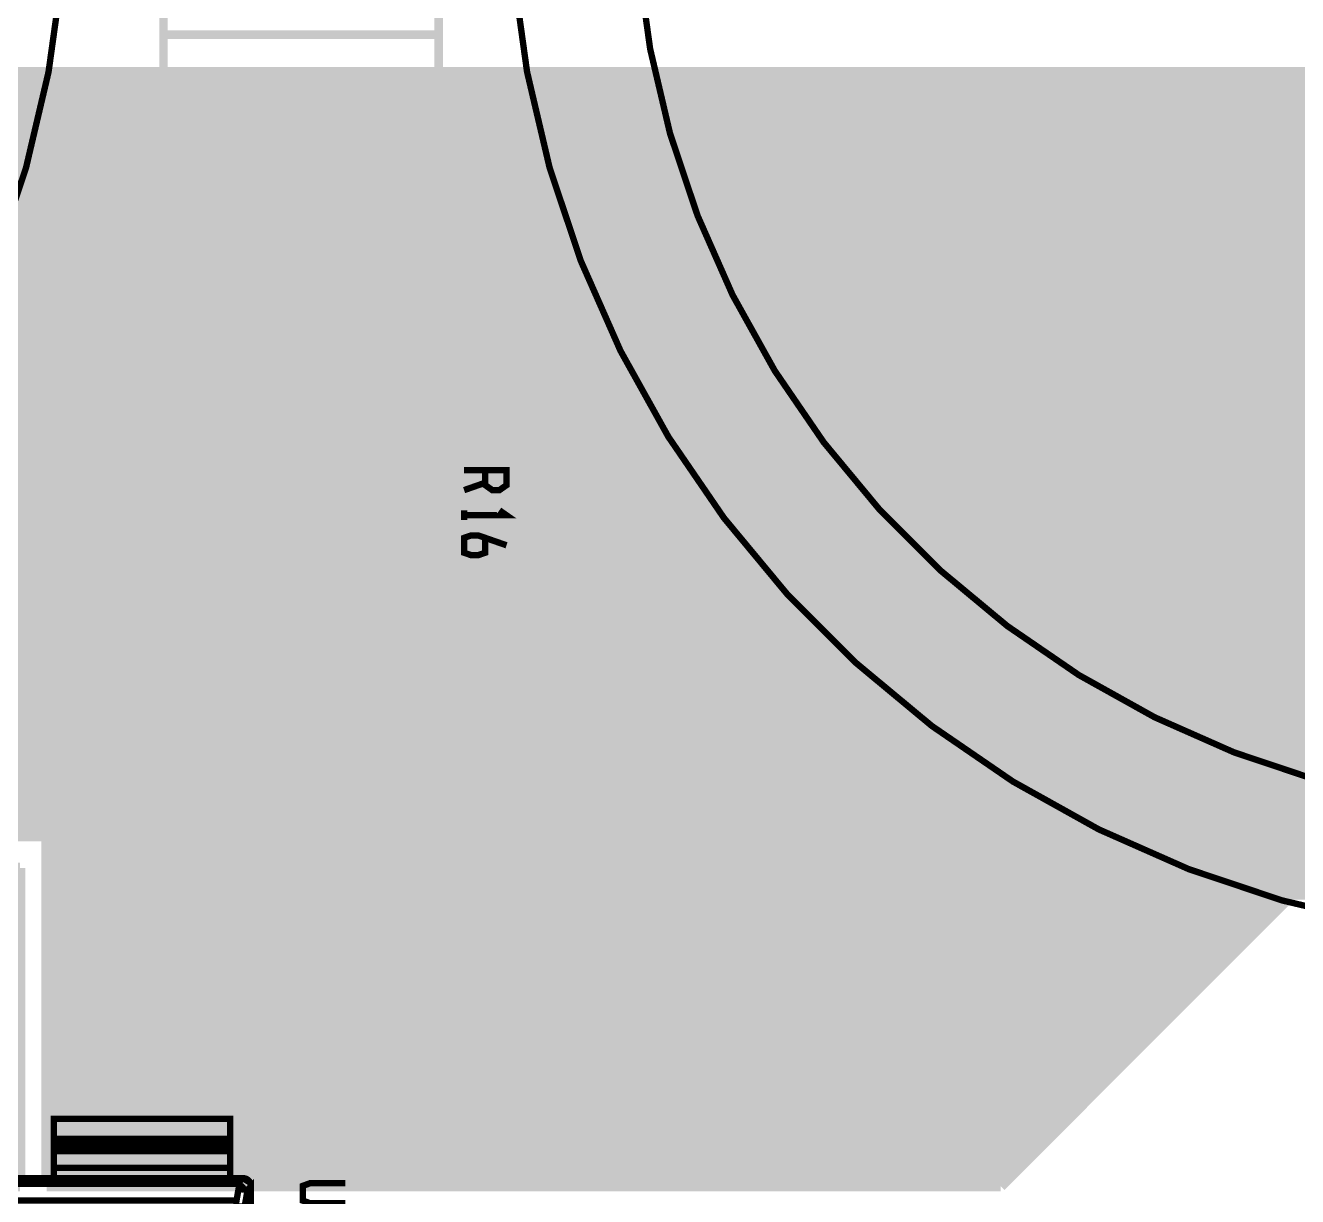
# Model space of a CAD drawing. Extents: x -18 to 155, y -91 to 215.
# Drawn here: x 90.55 to 121.03, y 13.47 to 41.51 of the extents above; entities that cross this region are included whole.
import ezdxf

# ---------------------------------------------------------------- set-up
doc = ezdxf.new("R2010")
doc.units = 0
doc.header["$MEASUREMENT"] = 0
doc.layers.get('0').update_dxf_attribs({"linetype": 'CONTINUOUS'})
for name, color, linetype in [('25-334-0_BOT', 7, 'CONTINUOUS'), ('25-334-0_DRD', 7, 'CONTINUOUS'), ('25-334-0_DRL', 2, 'CONTINUOUS'), ('25-334-0_IN1', 4, 'CONTINUOUS'), ('25-334-0_IN2', 3, 'CONTINUOUS'), ('25-334-0_SMB', 5, 'CONTINUOUS'), ('25-334-0_SMT', 10, 'CONTINUOUS'), ('25-334-0_SPT', 14, 'CONTINUOUS'), ('25-334-0_SST', 12, 'CONTINUOUS'), ('25-334-0_TOP', 11, 'CONTINUOUS'), ('THRUHOLE_TAP', 15, 'CONTINUOUS')]:
    doc.layers.add(name, color=color, linetype=linetype)

# ---------------------------------------------------------------- blocks, each defined once
blk = doc.blocks.new('ROUND_45')
at = {"const_width": 1.905}
blk.add_lwpolyline([(-0.9525, 0, 1), (0.9525, 0, 1)], format="xyb", close=True, dxfattribs=at)
blk = doc.blocks.new('ROUND_82')
at = {"const_width": 0.54991}
blk.add_lwpolyline([(-0.274954, 0, 1), (0.274954, 0, 1)], format="xyb", close=True, dxfattribs=at)
blk = doc.blocks.new('RECTANGLE_50')
blk.add_solid([(2.20472, 0.99949), (2.20472, -0.99949), (-2.20472, 0.99949), (-2.20472, -0.99949)])
blk = doc.blocks.new('ROUND_71')
at = {"const_width": 0.0762}
blk.add_lwpolyline([(-0.0381, 0, 1), (0.0381, 0, 1)], format="xyb", close=True, dxfattribs=at)

msp = doc.modelspace()

# ---------------------------------------------------------------- linework, layer by layer
at = {"layer": '25-334-0_BOT', "const_width": 0.254}
for points in [[(90.424, 21.336), (76.327, 21.336), (61.722, 6.731), (61.722, -4.191)], [(90.424, 21.336), (90.424, 13.716)], [(90.424, 20.955), (75.946, 20.955)], [(90.424, 21.1836), (76.1746, 21.1836)], [(90.424, 20.7264), (75.7174, 20.7264)], [(90.424, 20.4978), (75.4888, 20.4978)], [(90.424, 20.0406), (75.0316, 20.0406)], [(90.424, 20.2692), (75.2602, 20.2692)], [(90.424, 19.812), (74.803, 19.812)], [(90.424, 19.5834), (74.5744, 19.5834)], [(90.424, 19.1262), (74.1172, 19.1262)], [(90.424, 19.3548), (74.3458, 19.3548)], [(90.424, 18.8976), (73.8886, 18.8976)], [(90.424, 18.669), (73.66, 18.669)], [(90.424, 18.2118), (73.2028, 18.2118)], [(90.424, 18.4404), (73.4314, 18.4404)], [(90.424, 17.9832), (72.9742, 17.9832)], [(90.424, 17.7546), (72.7456, 17.7546)], [(90.424, 17.2974), (72.2884, 17.2974)], [(90.424, 17.526), (72.517, 17.526)], [(90.424, 17.0688), (72.0598, 17.0688)], [(90.424, 16.8402), (71.8312, 16.8402)], [(90.424, 16.383), (71.374, 16.383)], [(90.424, 16.6116), (71.6026, 16.6116)], [(90.424, 16.1544), (71.1454, 16.1544)], [(90.424, 15.9258), (70.9168, 15.9258)], [(90.424, 15.4686), (70.4596, 15.4686)], [(90.424, 15.6972), (70.6882, 15.6972)], [(90.424, 15.24), (70.231, 15.24)], [(90.424, 15.0114), (70.0024, 15.0114)], [(90.424, 14.5542), (69.5452, 14.5542)], [(90.424, 14.7828), (69.7738, 14.7828)], [(90.424, 14.3256), (69.3166, 14.3256)], [(90.424, 14.097), (69.088, 14.097)], [(90.424, 13.8684), (68.8594, 13.8684)], [(90.424, 13.716), (84.455, 13.716)]]:
    msp.add_lwpolyline(points, dxfattribs=at)
at = {"layer": '25-334-0_DRD', "const_width": 0.254}
for points in [[(96.52, 24.13), (96.52, 22.86)], [(97.79, 24.13), (96.52, 24.13)], [(97.155, 24.13), (97.155, 22.86)], [(97.79, 22.86), (97.79, 24.13)], [(97.79, 23.495), (96.52, 23.495)], [(96.52, 22.86), (97.79, 22.86)]]:
    msp.add_lwpolyline(points, dxfattribs=at)
at = {"layer": '25-334-0_IN1', "const_width": 0.254}
for points in [[(132.842, 40.386), (6.858, 40.386), (6.858, 22.352), (7.62, 21.59)], [(133.0706, 40.1574), (6.858, 40.1574)], [(90.5256, 40.386), (90.5256, 22.098)], [(90.7542, 40.386), (90.7542, 22.098)], [(90.9828, 40.386), (90.9828, 22.098)], [(91.2114, 40.386), (91.2114, 13.716)], [(91.44, 40.386), (91.44, 13.716)], [(91.6686, 40.386), (91.6686, 13.716)], [(91.8972, 40.386), (91.8972, 13.716)], [(92.1258, 40.386), (92.1258, 13.716)], [(92.3544, 40.386), (92.3544, 13.716)], [(92.583, 40.386), (92.583, 13.716)], [(92.8116, 40.386), (92.8116, 13.716)], [(93.0402, 40.386), (93.0402, 13.716)], [(93.2688, 40.386), (93.2688, 13.716)], [(93.4974, 40.386), (93.4974, 13.716)], [(93.726, 40.386), (93.726, 13.716)], [(93.9546, 40.386), (93.9546, 13.716)], [(94.1832, 40.386), (94.1832, 13.716)], [(94.4118, 40.386), (94.4118, 13.716)], [(94.6404, 40.386), (94.6404, 13.716)], [(94.869, 40.386), (94.869, 13.716)], [(95.0976, 40.386), (95.0976, 13.716)], [(95.3262, 40.386), (95.3262, 13.716)], [(95.5548, 40.386), (95.5548, 13.716)], [(95.7834, 40.386), (95.7834, 13.716)], [(96.012, 40.386), (96.012, 13.716)], [(96.2406, 40.386), (96.2406, 13.716)], [(96.4692, 40.386), (96.4692, 13.716)], [(96.6978, 40.386), (96.6978, 13.716)], [(96.9264, 40.386), (96.9264, 13.716)], [(97.155, 40.386), (97.155, 13.716)], [(97.3836, 40.386), (97.3836, 13.716)], [(97.6122, 40.386), (97.6122, 13.716)], [(97.8408, 40.386), (97.8408, 13.716)], [(98.0694, 40.386), (98.0694, 13.716)], [(98.298, 40.386), (98.298, 13.716)], [(98.5266, 40.386), (98.5266, 13.716)], [(98.7552, 40.386), (98.7552, 13.716)], [(98.9838, 40.386), (98.9838, 13.716)], [(99.2124, 40.386), (99.2124, 13.716)], [(99.441, 40.386), (99.441, 13.716)], [(99.6696, 40.386), (99.6696, 13.716)], [(99.8982, 40.386), (99.8982, 13.716)], [(100.1268, 40.386), (100.1268, 13.716)], [(100.3554, 40.386), (100.3554, 13.716)], [(100.584, 40.386), (100.584, 13.716)], [(100.8126, 40.386), (100.8126, 13.716)], [(101.0412, 40.386), (101.0412, 13.716)], [(101.2698, 40.386), (101.2698, 13.716)], [(101.4984, 40.386), (101.4984, 13.716)], [(101.727, 40.386), (101.727, 13.716)], [(101.9556, 40.386), (101.9556, 13.716)], [(102.1842, 40.386), (102.1842, 13.716)], [(102.4128, 40.386), (102.4128, 13.716)], [(102.6414, 40.386), (102.6414, 13.716)], [(102.87, 40.386), (102.87, 13.716)], [(103.0986, 40.386), (103.0986, 13.716)], [(103.3272, 40.386), (103.3272, 13.716)], [(103.5558, 40.386), (103.5558, 13.716)], [(103.7844, 40.386), (103.7844, 13.716)], [(104.013, 40.386), (104.013, 13.716)], [(104.2416, 40.386), (104.2416, 13.716)], [(104.4702, 40.386), (104.4702, 13.716)], [(104.6988, 40.386), (104.6988, 13.716)], [(104.9274, 40.386), (104.9274, 13.716)], [(105.156, 40.386), (105.156, 13.716)], [(105.3846, 40.386), (105.3846, 13.716)], [(105.6132, 40.386), (105.6132, 13.716)], [(105.8418, 40.386), (105.8418, 13.716)], [(106.0704, 40.386), (106.0704, 13.716)], [(106.299, 40.386), (106.299, 13.716)], [(106.5276, 40.386), (106.5276, 13.716)], [(106.7562, 40.386), (106.7562, 13.716)], [(106.9848, 40.386), (106.9848, 13.716)], [(107.2134, 40.386), (107.2134, 13.716)], [(107.442, 40.386), (107.442, 13.716)], [(107.6706, 40.386), (107.6706, 13.716)], [(107.8992, 40.386), (107.8992, 13.716)], [(108.1278, 40.386), (108.1278, 13.716)], [(108.3564, 40.386), (108.3564, 13.716)], [(108.585, 40.386), (108.585, 13.716)], [(108.8136, 40.386), (108.8136, 13.716)], [(109.0422, 40.386), (109.0422, 13.716)], [(109.2708, 40.386), (109.2708, 13.716)], [(109.4994, 40.386), (109.4994, 13.716)], [(109.728, 40.386), (109.728, 13.716)], [(109.9566, 40.386), (109.9566, 13.716)], [(110.1852, 40.386), (110.1852, 13.716)], [(110.4138, 40.386), (110.4138, 13.716)], [(110.6424, 40.386), (110.6424, 13.716)], [(110.871, 40.386), (110.871, 13.716)], [(111.0996, 40.386), (111.0996, 13.716)], [(111.3282, 40.386), (111.3282, 13.716)], [(111.5568, 40.386), (111.5568, 13.716)], [(111.7854, 40.386), (111.7854, 13.716)], [(112.014, 40.386), (112.014, 13.716)], [(112.2426, 40.386), (112.2426, 13.716)], [(112.4712, 40.386), (112.4712, 13.716)], [(112.6998, 40.386), (112.6998, 13.716)], [(112.9284, 40.386), (112.9284, 13.716)], [(113.157, 40.386), (113.157, 13.716)], [(113.3856, 40.386), (113.3856, 13.716)], [(113.6142, 40.386), (113.6142, 13.716)], [(113.8428, 40.386), (113.8428, 13.716)], [(114.0714, 40.386), (114.0714, 13.8684)], [(114.3, 40.386), (114.3, 14.097)], [(114.5286, 40.386), (114.5286, 14.3256)], [(114.7572, 40.386), (114.7572, 14.5542)], [(114.9858, 40.386), (114.9858, 14.7828)], [(115.2144, 40.386), (115.2144, 15.0114)], [(115.443, 40.386), (115.443, 15.24)], [(115.6716, 40.386), (115.6716, 15.4686)], [(115.9002, 40.386), (115.9002, 15.6972)], [(116.1288, 40.386), (116.1288, 15.9258)], [(116.3574, 40.386), (116.3574, 16.1544)], [(116.586, 40.386), (116.586, 16.383)], [(116.8146, 40.386), (116.8146, 16.6116)], [(117.0432, 40.386), (117.0432, 16.8402)], [(117.2718, 40.386), (117.2718, 17.0688)], [(117.5004, 40.386), (117.5004, 17.2974)], [(117.729, 40.386), (117.729, 17.526)], [(117.9576, 40.386), (117.9576, 17.7546)], [(118.1862, 40.386), (118.1862, 17.9832)], [(118.4148, 40.386), (118.4148, 18.2118)], [(118.6434, 40.386), (118.6434, 18.4404)], [(118.872, 40.386), (118.872, 18.669)], [(119.1006, 40.386), (119.1006, 18.8976)], [(119.3292, 40.386), (119.3292, 19.1262)], [(119.5578, 40.386), (119.5578, 19.3548)], [(119.7864, 40.386), (119.7864, 19.5834)], [(120.015, 40.386), (120.015, 19.812)], [(120.2436, 40.386), (120.2436, 20.0406)], [(120.4722, 40.386), (120.4722, 20.2692)], [(120.7008, 40.386), (120.7008, 20.4978)], [(120.9294, 40.386), (120.9294, 20.701)], [(121.158, 40.386), (121.158, 20.701)], [(133.2992, 39.9288), (6.858, 39.9288)], [(133.5278, 39.7002), (6.858, 39.7002)], [(133.7564, 39.4716), (6.858, 39.4716)], [(133.985, 39.243), (17.52092, 39.243)], [(134.112, 39.0144), (18.5039, 39.0144)], [(134.112, 38.7858), (18.93062, 38.7858)], [(134.112, 38.5572), (19.23288, 38.5572)], [(134.112, 38.3286), (19.4691, 38.3286)], [(134.112, 38.1), (19.65706, 38.1)], [(134.112, 37.8714), (19.80946, 37.8714)], [(134.112, 37.6428), (19.93392, 37.6428)], [(134.112, 37.4142), (20.03044, 37.4142)], [(134.112, 37.1856), (20.10664, 37.1856)], [(134.112, 36.957), (20.15998, 36.957)], [(134.112, 36.7284), (20.19554, 36.7284)], [(134.112, 36.4998), (20.21078, 36.4998)], [(134.112, 36.2712), (20.20824, 36.2712)], [(134.112, 36.0426), (20.18792, 36.0426)], [(134.112, 35.5854), (20.08632, 35.5854)], [(134.112, 35.814), (20.14728, 35.814)], [(134.112, 35.3568), (20.00504, 35.3568)], [(134.112, 35.1282), (19.9009, 35.1282)], [(134.112, 34.671), (19.6088, 34.671)], [(134.112, 34.8996), (19.77136, 34.8996)], [(134.112, 34.4424), (19.40814, 34.4424)], [(134.112, 34.2138), (19.15922, 34.2138)], [(134.112, 33.7566), (18.34642, 33.7566)], [(134.112, 33.9852), (18.82902, 33.9852)], [(134.112, 33.528), (6.858, 33.528)], [(134.112, 33.2994), (6.858, 33.2994)], [(134.112, 33.0708), (6.858, 33.0708)], [(134.112, 32.8422), (6.858, 32.8422)], [(134.112, 32.6136), (6.858, 32.6136)], [(134.112, 32.385), (18.31086, 32.385)], [(134.112, 32.1564), (18.8087, 32.1564)], [(134.112, 31.9278), (19.14144, 31.9278)], [(134.112, 31.6992), (19.39798, 31.6992)], [(134.112, 31.4706), (19.59864, 31.4706)], [(134.112, 31.242), (19.76374, 31.242)], [(134.112, 31.0134), (19.89582, 31.0134)], [(134.112, 30.7848), (19.99996, 30.7848)], [(134.112, 30.5562), (20.08378, 30.5562)], [(134.112, 30.3276), (20.14474, 30.3276)], [(134.112, 30.099), (20.18538, 30.099)], [(134.112, 29.8704), (20.20824, 29.8704)], [(134.0358, 29.6418), (20.21078, 29.6418)], [(133.5786, 29.1846), (20.16252, 29.1846)], [(133.8072, 29.4132), (20.19554, 29.4132)], [(133.35, 28.956), (20.10918, 28.956)], [(133.1214, 28.7274), (20.03552, 28.7274)], [(132.6642, 28.2702), (19.81708, 28.2702)], [(132.8928, 28.4988), (19.939, 28.4988)], [(132.4356, 28.0416), (19.66722, 28.0416)], [(132.207, 27.813), (63.119, 27.813)], [(131.9784, 27.5844), (63.3476, 27.5844)], [(131.7498, 27.3558), (63.5762, 27.3558)], [(131.5212, 27.1272), (63.8048, 27.1272)], [(131.2926, 26.8986), (64.0334, 26.8986)], [(131.064, 26.67), (64.262, 26.67)], [(130.8354, 26.4414), (64.4906, 26.4414)], [(130.6068, 26.2128), (64.7192, 26.2128)], [(130.3782, 25.9842), (64.9478, 25.9842)], [(130.1496, 25.7556), (65.1764, 25.7556)], [(129.921, 25.527), (65.405, 25.527)], [(129.6924, 25.2984), (65.6336, 25.2984)], [(129.4638, 25.0698), (65.8622, 25.0698)], [(129.2352, 24.8412), (66.0908, 24.8412)], [(129.0066, 24.6126), (66.3194, 24.6126)], [(128.778, 24.384), (66.548, 24.384)], [(128.5494, 24.1554), (66.7766, 24.1554)], [(128.3208, 23.9268), (67.0052, 23.9268)], [(128.0922, 23.6982), (67.2338, 23.6982)], [(127.8636, 23.4696), (67.4624, 23.4696)], [(127.635, 23.241), (67.691, 23.241)], [(127.4064, 23.0124), (67.9196, 23.0124)], [(127.1778, 22.7838), (68.1482, 22.7838)], [(126.9492, 22.5552), (68.3768, 22.5552)], [(126.7206, 22.3266), (68.6054, 22.3266)], [(91.059, 22.098), (68.834, 22.098)], [(91.059, 22.098), (91.059, 13.716)], [(126.492, 22.098), (91.059, 22.098)], [(126.2634, 21.8694), (91.059, 21.8694)], [(126.0348, 21.6408), (91.059, 21.6408)], [(90.424, 21.336), (76.327, 21.336), (61.722, 6.731), (61.722, -4.191)], [(90.424, 21.336), (90.424, 13.716)], [(125.8062, 21.4122), (91.059, 21.4122)], [(90.424, 20.955), (75.946, 20.955)], [(90.424, 21.1836), (76.1746, 21.1836)], [(125.5776, 21.1836), (91.059, 21.1836)], [(125.349, 20.955), (91.059, 20.955)], [(90.424, 20.7264), (75.7174, 20.7264)], [(125.1204, 20.7264), (91.059, 20.7264)], [(120.904, 20.701), (113.919, 13.716)], [(125.095, 20.701), (120.904, 20.701)], [(90.424, 20.4978), (75.4888, 20.4978)], [(120.7008, 20.4978), (91.059, 20.4978)], [(90.424, 20.0406), (75.0316, 20.0406)], [(90.424, 20.2692), (75.2602, 20.2692)], [(120.4722, 20.2692), (91.059, 20.2692)], [(120.2436, 20.0406), (91.059, 20.0406)], [(90.424, 19.812), (74.803, 19.812)], [(120.015, 19.812), (91.059, 19.812)], [(90.424, 19.5834), (74.5744, 19.5834)], [(119.7864, 19.5834), (91.059, 19.5834)], [(90.424, 19.1262), (74.1172, 19.1262)], [(90.424, 19.3548), (74.3458, 19.3548)], [(119.5578, 19.3548), (91.059, 19.3548)], [(119.3292, 19.1262), (91.059, 19.1262)], [(90.424, 18.8976), (73.8886, 18.8976)], [(119.1006, 18.8976), (91.059, 18.8976)], [(90.424, 18.669), (73.66, 18.669)], [(118.872, 18.669), (91.059, 18.669)], [(90.424, 18.2118), (73.2028, 18.2118)], [(90.424, 18.4404), (73.4314, 18.4404)], [(118.6434, 18.4404), (91.059, 18.4404)], [(118.4148, 18.2118), (91.059, 18.2118)], [(90.424, 17.9832), (72.9742, 17.9832)], [(118.1862, 17.9832), (91.059, 17.9832)], [(90.424, 17.7546), (72.7456, 17.7546)], [(117.9576, 17.7546), (91.059, 17.7546)], [(90.424, 17.2974), (72.2884, 17.2974)], [(90.424, 17.526), (72.517, 17.526)], [(117.729, 17.526), (91.059, 17.526)], [(117.5004, 17.2974), (91.059, 17.2974)], [(90.424, 17.0688), (72.0598, 17.0688)], [(117.2718, 17.0688), (91.059, 17.0688)], [(90.424, 16.8402), (71.8312, 16.8402)], [(117.0432, 16.8402), (91.059, 16.8402)], [(90.424, 16.383), (71.374, 16.383)], [(90.424, 16.6116), (71.6026, 16.6116)], [(116.8146, 16.6116), (91.059, 16.6116)], [(116.586, 16.383), (91.059, 16.383)], [(90.424, 16.1544), (71.1454, 16.1544)], [(116.3574, 16.1544), (91.059, 16.1544)], [(90.424, 15.9258), (70.9168, 15.9258)], [(116.1288, 15.9258), (91.059, 15.9258)], [(90.424, 15.4686), (70.4596, 15.4686)], [(90.424, 15.6972), (70.6882, 15.6972)], [(115.9002, 15.6972), (91.059, 15.6972)], [(115.6716, 15.4686), (91.059, 15.4686)], [(90.424, 15.24), (70.231, 15.24)], [(115.443, 15.24), (91.059, 15.24)], [(90.424, 15.0114), (70.0024, 15.0114)], [(115.2144, 15.0114), (91.059, 15.0114)], [(90.424, 14.5542), (69.5452, 14.5542)], [(90.424, 14.7828), (69.7738, 14.7828)], [(114.9858, 14.7828), (91.059, 14.7828)], [(114.7572, 14.5542), (91.059, 14.5542)], [(90.424, 14.3256), (69.3166, 14.3256)], [(114.5286, 14.3256), (91.059, 14.3256)], [(90.424, 14.097), (69.088, 14.097)], [(114.3, 14.097), (91.059, 14.097)], [(90.424, 13.8684), (68.8594, 13.8684)], [(90.424, 13.716), (84.455, 13.716)], [(114.0714, 13.8684), (91.059, 13.8684)], [(113.919, 13.716), (91.059, 13.716)]]:
    msp.add_lwpolyline(points, dxfattribs=at)
at = {"layer": '25-334-0_IN2', "const_width": 0.254}
for points in [[(90.424, 21.336), (76.327, 21.336), (61.722, 6.731), (61.722, -4.191)], [(90.424, 21.336), (90.424, 13.716)], [(90.424, 20.955), (75.946, 20.955)], [(90.424, 21.1836), (76.1746, 21.1836)], [(90.424, 20.7264), (75.7174, 20.7264)], [(90.424, 20.4978), (75.4888, 20.4978)], [(90.424, 20.0406), (75.0316, 20.0406)], [(90.424, 20.2692), (75.2602, 20.2692)], [(90.424, 19.812), (74.803, 19.812)], [(90.424, 19.5834), (74.5744, 19.5834)], [(90.424, 19.1262), (74.1172, 19.1262)], [(90.424, 19.3548), (74.3458, 19.3548)], [(90.424, 18.8976), (73.8886, 18.8976)], [(90.424, 18.669), (73.66, 18.669)], [(90.424, 18.2118), (73.2028, 18.2118)], [(90.424, 18.4404), (73.4314, 18.4404)], [(90.424, 17.9832), (72.9742, 17.9832)], [(90.424, 17.7546), (72.7456, 17.7546)], [(90.424, 17.2974), (72.2884, 17.2974)], [(90.424, 17.526), (72.517, 17.526)], [(90.424, 17.0688), (72.0598, 17.0688)], [(90.424, 16.8402), (71.8312, 16.8402)], [(90.424, 16.383), (71.374, 16.383)], [(90.424, 16.6116), (71.6026, 16.6116)], [(90.424, 16.1544), (71.1454, 16.1544)], [(90.424, 15.9258), (70.9168, 15.9258)], [(90.424, 15.4686), (70.4596, 15.4686)], [(90.424, 15.6972), (70.6882, 15.6972)], [(90.424, 15.24), (70.231, 15.24)], [(90.424, 15.0114), (70.0024, 15.0114)], [(90.424, 14.5542), (69.5452, 14.5542)], [(90.424, 14.7828), (69.7738, 14.7828)], [(90.424, 14.3256), (69.3166, 14.3256)], [(90.424, 14.097), (69.088, 14.097)], [(90.424, 13.8684), (68.8594, 13.8684)], [(90.424, 13.716), (84.455, 13.716)]]:
    msp.add_lwpolyline(points, dxfattribs=at)
at = {"layer": '25-334-0_SST'}
for points, const_width in [([(93.85808, 45.48632), (93.85808, 26.90368), (100.45192, 26.90368), (100.45192, 45.48632), (93.85808, 45.48632)], 0.20066), ([(93.85808, 41.29024), (100.45192, 41.29024)], 0.20066), ([(118.22938, 33.61436), (118.22938, 31.39186)], 1.00076), ([(117.1194, 32.50438), (119.33936, 32.50438)], 1.00076), ([(93.85808, 31.19882), (100.45192, 31.19882)], 0.20066), ([(101.56952, 30.85846), (101.56952, 30.50286), (101.73716, 30.38348), (101.90734, 30.38348), (102.07752, 30.50286), (102.07752, 30.85846), (101.06152, 30.85846)], 0.1524), ([(101.56952, 30.56128), (101.06152, 30.38348)], 0.1524), ([(101.06152, 29.66466), (101.06152, 29.90088)], 0.1524), ([(101.06152, 29.7815), (102.07752, 29.7815), (101.90734, 29.90088)], 0.1524), ([(101.56952, 29.24048), (101.56952, 28.88488), (101.39934, 28.82646), (101.22916, 28.82646), (101.06152, 28.88488), (101.06152, 29.24048), (101.22916, 29.2989), (101.39934, 29.2989), (102.07752, 29.06268)], 0.1524), ([(97.155, 26.80462), (97.155, 23.30704)], 0.39878), ([(91.23426, 13.90904), (91.23426, 14.15288), (95.45574, 14.15288), (95.45574, 14.55674), (95.45574, 14.69898), (91.23426, 14.69898), (91.23426, 14.8463), (91.23426, 15.32636), (95.45574, 15.32636), (95.45574, 14.8463), (95.45574, 14.69898)], 0.1524), ([(95.45574, 14.8463), (91.23426, 14.8463)], 0.1524), ([(91.23426, 14.69898), (91.23426, 14.55674)], 0.1524), ([(95.45574, 14.55674), (91.23426, 14.55674), (91.23426, 14.15288)], 0.1524), ([(95.45574, 14.15288), (95.45574, 13.90904)], 0.1524), ([(85.76056, 13.88872), (85.65388, 13.71346), (85.76056, 13.88618), (85.7631, 13.88872), (85.852, 13.90904), (85.85454, 13.90904), (95.75546, 13.90904), (95.758, 13.90904), (95.93072, 13.80236)], 0.1524), ([(95.67926, 13.77442), (95.60814, 13.37056), (86.00186, 13.37056), (86.00186, 13.22832), (85.80374, 13.22832), (85.73262, 13.63472)], 0.1524), ([(85.93074, 13.77442), (85.93074, 13.8303), (95.67926, 13.8303), (95.67926, 13.77442), (85.93074, 13.77442), (86.00186, 13.37056)], 0.1524), ([(91.64574, 5.4737), (91.64574, 4.9911), (91.23426, 4.9911), (91.23426, 5.4737), (91.64574, 5.4737), (91.64574, 5.62102), (91.64574, 5.76326), (91.23426, 5.76326), (91.23426, 6.16712), (91.23426, 6.41096), (91.64574, 6.41096), (95.75546, 6.41096), (95.758, 6.41096), (95.60814, 6.56082), (95.60814, 6.7564), (95.60814, 13.22832), (95.80372, 13.22832), (95.87484, 13.63472), (95.95358, 13.71346), (95.95358, 13.71092)], 0.1524), ([(95.758, 13.90904), (95.67926, 13.8303)], 0.1524), ([(95.95358, 13.71346), (95.95358, 13.71092), (95.95358, 6.60908), (95.95358, 6.60654), (95.8469, 6.43128)], 0.1524), ([(98.21418, 13.3096), (97.36582, 13.3096), (97.19818, 13.36802), (97.19818, 13.72362), (97.36582, 13.78458), (98.21418, 13.78458)], 0.1524)]:
    msp.add_lwpolyline(points, dxfattribs=dict(at, const_width=const_width))
at = {"layer": '25-334-0_SST', "const_width": 0.1524}
for points in [[(66.04, 19.58594, 0.4142136), (91.53906, 45.085)], [(102.13594, 45.085, 0.4142136), (127.635, 19.58594)], [(105.13568, 45.085, 0.4142136), (127.635, 22.58568)], [(95.80372, 13.5636, 0.3924235), (95.60814, 13.75918)], [(95.95358, 13.71092, 0.4104636), (95.758, 13.90904)], [(95.95358, 13.71346, 0.4142136), (95.758, 13.90904)]]:
    msp.add_lwpolyline(points, format="xyb", dxfattribs=at)
at = {"layer": '25-334-0_TOP', "const_width": 0.254}
for points in [[(132.842, 40.386), (6.858, 40.386), (6.858, 22.352), (7.62, 21.59)], [(133.0706, 40.1574), (6.858, 40.1574)], [(90.5256, 40.386), (90.5256, 22.098)], [(90.7542, 40.386), (90.7542, 22.098)], [(90.9828, 40.386), (90.9828, 22.098)], [(91.2114, 40.386), (91.2114, 13.716)], [(91.44, 40.386), (91.44, 13.716)], [(91.6686, 40.386), (91.6686, 13.716)], [(91.8972, 40.386), (91.8972, 13.716)], [(92.1258, 40.386), (92.1258, 13.716)], [(92.3544, 40.386), (92.3544, 13.716)], [(92.583, 40.386), (92.583, 13.716)], [(92.8116, 40.386), (92.8116, 13.716)], [(93.0402, 40.386), (93.0402, 13.716)], [(93.2688, 40.386), (93.2688, 13.716)], [(93.4974, 40.386), (93.4974, 13.716)], [(93.726, 40.386), (93.726, 13.716)], [(93.9546, 40.386), (93.9546, 13.716)], [(94.1832, 40.386), (94.1832, 13.716)], [(94.4118, 40.386), (94.4118, 13.716)], [(94.6404, 40.386), (94.6404, 13.716)], [(94.869, 40.386), (94.869, 13.716)], [(95.0976, 40.386), (95.0976, 13.716)], [(95.3262, 40.386), (95.3262, 13.716)], [(95.5548, 40.386), (95.5548, 13.716)], [(95.7834, 40.386), (95.7834, 13.716)], [(96.012, 40.386), (96.012, 13.716)], [(96.2406, 40.386), (96.2406, 13.716)], [(96.4692, 40.386), (96.4692, 13.716)], [(96.6978, 40.386), (96.6978, 13.716)], [(96.9264, 40.386), (96.9264, 13.716)], [(97.155, 40.386), (97.155, 13.716)], [(97.3836, 40.386), (97.3836, 13.716)], [(97.6122, 40.386), (97.6122, 13.716)], [(97.8408, 40.386), (97.8408, 13.716)], [(98.0694, 40.386), (98.0694, 13.716)], [(98.298, 40.386), (98.298, 13.716)], [(98.5266, 40.386), (98.5266, 13.716)], [(98.7552, 40.386), (98.7552, 13.716)], [(98.9838, 40.386), (98.9838, 13.716)], [(99.2124, 40.386), (99.2124, 13.716)], [(99.441, 40.386), (99.441, 13.716)], [(99.6696, 40.386), (99.6696, 13.716)], [(99.8982, 40.386), (99.8982, 13.716)], [(100.1268, 40.386), (100.1268, 13.716)], [(100.3554, 40.386), (100.3554, 13.716)], [(100.584, 40.386), (100.584, 13.716)], [(100.8126, 40.386), (100.8126, 13.716)], [(101.0412, 40.386), (101.0412, 13.716)], [(101.2698, 40.386), (101.2698, 13.716)], [(101.4984, 40.386), (101.4984, 13.716)], [(101.727, 40.386), (101.727, 13.716)], [(101.9556, 40.386), (101.9556, 13.716)], [(102.1842, 40.386), (102.1842, 13.716)], [(102.4128, 40.386), (102.4128, 13.716)], [(102.6414, 40.386), (102.6414, 13.716)], [(102.87, 40.386), (102.87, 13.716)], [(103.0986, 40.386), (103.0986, 13.716)], [(103.3272, 40.386), (103.3272, 13.716)], [(103.5558, 40.386), (103.5558, 13.716)], [(103.7844, 40.386), (103.7844, 13.716)], [(104.013, 40.386), (104.013, 13.716)], [(104.2416, 40.386), (104.2416, 13.716)], [(104.4702, 40.386), (104.4702, 13.716)], [(104.6988, 40.386), (104.6988, 13.716)], [(104.9274, 40.386), (104.9274, 13.716)], [(105.156, 40.386), (105.156, 13.716)], [(105.3846, 40.386), (105.3846, 13.716)], [(105.6132, 40.386), (105.6132, 13.716)], [(105.8418, 40.386), (105.8418, 13.716)], [(106.0704, 40.386), (106.0704, 13.716)], [(106.299, 40.386), (106.299, 13.716)], [(106.5276, 40.386), (106.5276, 13.716)], [(106.7562, 40.386), (106.7562, 13.716)], [(106.9848, 40.386), (106.9848, 13.716)], [(107.2134, 40.386), (107.2134, 13.716)], [(107.442, 40.386), (107.442, 13.716)], [(107.6706, 40.386), (107.6706, 13.716)], [(107.8992, 40.386), (107.8992, 13.716)], [(108.1278, 40.386), (108.1278, 13.716)], [(108.3564, 40.386), (108.3564, 13.716)], [(108.585, 40.386), (108.585, 13.716)], [(108.8136, 40.386), (108.8136, 13.716)], [(109.0422, 40.386), (109.0422, 13.716)], [(109.2708, 40.386), (109.2708, 13.716)], [(109.4994, 40.386), (109.4994, 13.716)], [(109.728, 40.386), (109.728, 13.716)], [(109.9566, 40.386), (109.9566, 13.716)], [(110.1852, 40.386), (110.1852, 13.716)], [(110.4138, 40.386), (110.4138, 13.716)], [(110.6424, 40.386), (110.6424, 13.716)], [(110.871, 40.386), (110.871, 13.716)], [(111.0996, 40.386), (111.0996, 13.716)], [(111.3282, 40.386), (111.3282, 13.716)], [(111.5568, 40.386), (111.5568, 13.716)], [(111.7854, 40.386), (111.7854, 13.716)], [(112.014, 40.386), (112.014, 13.716)], [(112.2426, 40.386), (112.2426, 13.716)], [(112.4712, 40.386), (112.4712, 13.716)], [(112.6998, 40.386), (112.6998, 13.716)], [(112.9284, 40.386), (112.9284, 13.716)], [(113.157, 40.386), (113.157, 13.716)], [(113.3856, 40.386), (113.3856, 13.716)], [(113.6142, 40.386), (113.6142, 13.716)], [(113.8428, 40.386), (113.8428, 13.716)], [(114.0714, 40.386), (114.0714, 13.8684)], [(114.3, 40.386), (114.3, 14.097)], [(114.5286, 40.386), (114.5286, 14.3256)], [(114.7572, 40.386), (114.7572, 14.5542)], [(114.9858, 40.386), (114.9858, 14.7828)], [(115.2144, 40.386), (115.2144, 15.0114)], [(115.443, 40.386), (115.443, 15.24)], [(115.6716, 40.386), (115.6716, 15.4686)], [(115.9002, 40.386), (115.9002, 15.6972)], [(116.1288, 40.386), (116.1288, 15.9258)], [(116.3574, 40.386), (116.3574, 16.1544)], [(116.586, 40.386), (116.586, 16.383)], [(116.8146, 40.386), (116.8146, 16.6116)], [(117.0432, 40.386), (117.0432, 16.8402)], [(117.2718, 40.386), (117.2718, 17.0688)], [(117.5004, 40.386), (117.5004, 17.2974)], [(117.729, 40.386), (117.729, 17.526)], [(117.9576, 40.386), (117.9576, 17.7546)], [(118.1862, 40.386), (118.1862, 17.9832)], [(118.4148, 40.386), (118.4148, 18.2118)], [(118.6434, 40.386), (118.6434, 18.4404)], [(118.872, 40.386), (118.872, 18.669)], [(119.1006, 40.386), (119.1006, 18.8976)], [(119.3292, 40.386), (119.3292, 19.1262)], [(119.5578, 40.386), (119.5578, 19.3548)], [(119.7864, 40.386), (119.7864, 19.5834)], [(120.015, 40.386), (120.015, 19.812)], [(120.2436, 40.386), (120.2436, 20.0406)], [(120.4722, 40.386), (120.4722, 20.2692)], [(120.7008, 40.386), (120.7008, 20.4978)], [(120.9294, 40.386), (120.9294, 20.701)], [(121.158, 40.386), (121.158, 20.701)], [(133.2992, 39.9288), (6.858, 39.9288)], [(133.5278, 39.7002), (6.858, 39.7002)], [(133.7564, 39.4716), (6.858, 39.4716)], [(133.985, 39.243), (17.52092, 39.243)], [(134.112, 39.0144), (18.5039, 39.0144)], [(134.112, 38.7858), (18.93062, 38.7858)], [(134.112, 38.5572), (19.23288, 38.5572)], [(134.112, 38.3286), (19.4691, 38.3286)], [(134.112, 38.1), (19.65706, 38.1)], [(134.112, 37.8714), (19.80946, 37.8714)], [(134.112, 37.6428), (19.93392, 37.6428)], [(134.112, 37.4142), (20.03044, 37.4142)], [(134.112, 37.1856), (20.10664, 37.1856)], [(134.112, 36.957), (20.15998, 36.957)], [(134.112, 36.7284), (20.19554, 36.7284)], [(134.112, 36.4998), (20.21078, 36.4998)], [(134.112, 36.2712), (20.20824, 36.2712)], [(134.112, 36.0426), (20.18792, 36.0426)], [(134.112, 35.5854), (20.08632, 35.5854)], [(134.112, 35.814), (20.14728, 35.814)], [(134.112, 35.3568), (20.00504, 35.3568)], [(134.112, 35.1282), (19.9009, 35.1282)], [(134.112, 34.671), (19.6088, 34.671)], [(134.112, 34.8996), (19.77136, 34.8996)], [(134.112, 34.4424), (19.40814, 34.4424)], [(134.112, 34.2138), (19.15922, 34.2138)], [(134.112, 33.7566), (18.34642, 33.7566)], [(134.112, 33.9852), (18.82902, 33.9852)], [(134.112, 33.528), (6.858, 33.528)], [(134.112, 33.2994), (6.858, 33.2994)], [(134.112, 33.0708), (6.858, 33.0708)], [(134.112, 32.8422), (6.858, 32.8422)], [(134.112, 32.6136), (6.858, 32.6136)], [(134.112, 32.385), (18.31086, 32.385)], [(134.112, 32.1564), (18.8087, 32.1564)], [(134.112, 31.9278), (19.14144, 31.9278)], [(134.112, 31.6992), (19.39798, 31.6992)], [(134.112, 31.4706), (19.59864, 31.4706)], [(134.112, 31.242), (19.76374, 31.242)], [(134.112, 31.0134), (19.89582, 31.0134)], [(134.112, 30.7848), (19.99996, 30.7848)], [(134.112, 30.5562), (20.08378, 30.5562)], [(134.112, 30.3276), (20.14474, 30.3276)], [(134.112, 30.099), (20.18538, 30.099)], [(134.112, 29.8704), (20.20824, 29.8704)], [(134.0358, 29.6418), (20.21078, 29.6418)], [(133.5786, 29.1846), (20.16252, 29.1846)], [(133.8072, 29.4132), (20.19554, 29.4132)], [(133.35, 28.956), (20.10918, 28.956)], [(133.1214, 28.7274), (20.03552, 28.7274)], [(132.6642, 28.2702), (19.81708, 28.2702)], [(132.8928, 28.4988), (19.939, 28.4988)], [(132.4356, 28.0416), (19.66722, 28.0416)], [(132.207, 27.813), (19.47926, 27.813)], [(131.7498, 27.3558), (18.9484, 27.3558)], [(131.9784, 27.5844), (19.24812, 27.5844)], [(131.5212, 27.1272), (18.53438, 27.1272)], [(131.2926, 26.8986), (27.87396, 26.8986)], [(131.064, 26.67), (27.87396, 26.67)], [(130.8354, 26.4414), (27.87396, 26.4414)], [(130.6068, 26.2128), (27.87396, 26.2128)], [(130.3782, 25.9842), (27.87396, 25.9842)], [(130.1496, 25.7556), (65.1764, 25.7556)], [(129.921, 25.527), (65.405, 25.527)], [(129.6924, 25.2984), (65.6336, 25.2984)], [(129.4638, 25.0698), (65.8622, 25.0698)], [(129.2352, 24.8412), (66.0908, 24.8412)], [(129.0066, 24.6126), (66.3194, 24.6126)], [(128.778, 24.384), (66.548, 24.384)], [(128.5494, 24.1554), (66.7766, 24.1554)], [(128.3208, 23.9268), (67.0052, 23.9268)], [(128.0922, 23.6982), (67.2338, 23.6982)], [(127.8636, 23.4696), (67.4624, 23.4696)], [(127.635, 23.241), (67.691, 23.241)], [(127.4064, 23.0124), (67.9196, 23.0124)], [(127.1778, 22.7838), (68.1482, 22.7838)], [(126.9492, 22.5552), (68.3768, 22.5552)], [(126.7206, 22.3266), (68.6054, 22.3266)], [(91.059, 22.098), (68.834, 22.098)], [(91.059, 22.098), (91.059, 13.716)], [(126.492, 22.098), (91.059, 22.098)], [(126.2634, 21.8694), (91.059, 21.8694)], [(126.0348, 21.6408), (91.059, 21.6408)], [(90.424, 21.336), (76.327, 21.336), (76.2, 21.209)], [(90.424, 21.336), (90.424, 13.716)], [(125.8062, 21.4122), (91.059, 21.4122)], [(90.424, 20.955), (75.946, 20.955)], [(90.424, 21.1836), (76.1746, 21.1836)], [(125.5776, 21.1836), (91.059, 21.1836)], [(125.349, 20.955), (91.059, 20.955)], [(90.424, 20.7264), (75.7174, 20.7264)], [(125.1204, 20.7264), (91.059, 20.7264)], [(120.904, 20.701), (113.919, 13.716)], [(125.095, 20.701), (120.904, 20.701)], [(90.424, 20.4978), (75.4888, 20.4978)], [(120.7008, 20.4978), (91.059, 20.4978)], [(90.424, 20.0406), (75.0316, 20.0406)], [(90.424, 20.2692), (75.2602, 20.2692)], [(120.4722, 20.2692), (91.059, 20.2692)], [(120.2436, 20.0406), (91.059, 20.0406)], [(90.424, 19.812), (74.803, 19.812)], [(120.015, 19.812), (91.059, 19.812)], [(90.424, 19.5834), (74.5744, 19.5834)], [(119.7864, 19.5834), (91.059, 19.5834)], [(90.424, 19.1262), (74.1172, 19.1262)], [(90.424, 19.3548), (74.3458, 19.3548)], [(119.5578, 19.3548), (91.059, 19.3548)], [(119.3292, 19.1262), (91.059, 19.1262)], [(90.424, 18.8976), (73.8886, 18.8976)], [(119.1006, 18.8976), (91.059, 18.8976)], [(90.424, 18.669), (73.66, 18.669)], [(118.872, 18.669), (91.059, 18.669)], [(90.424, 18.2118), (73.2028, 18.2118)], [(90.424, 18.4404), (73.4314, 18.4404)], [(118.6434, 18.4404), (91.059, 18.4404)], [(118.4148, 18.2118), (91.059, 18.2118)], [(90.424, 17.9832), (72.9742, 17.9832)], [(118.1862, 17.9832), (91.059, 17.9832)], [(90.424, 17.7546), (72.7456, 17.7546)], [(117.9576, 17.7546), (91.059, 17.7546)], [(90.424, 17.2974), (72.2884, 17.2974)], [(90.424, 17.526), (72.517, 17.526)], [(117.729, 17.526), (91.059, 17.526)], [(117.5004, 17.2974), (91.059, 17.2974)], [(90.424, 17.0688), (72.0598, 17.0688)], [(117.2718, 17.0688), (91.059, 17.0688)], [(90.424, 16.8402), (71.8312, 16.8402)], [(117.0432, 16.8402), (91.059, 16.8402)], [(90.424, 16.383), (71.374, 16.383)], [(90.424, 16.6116), (71.6026, 16.6116)], [(116.8146, 16.6116), (91.059, 16.6116)], [(116.586, 16.383), (91.059, 16.383)], [(90.424, 16.1544), (71.1454, 16.1544)], [(116.3574, 16.1544), (91.059, 16.1544)], [(90.424, 15.9258), (70.9168, 15.9258)], [(116.1288, 15.9258), (91.059, 15.9258)], [(90.424, 15.4686), (70.4596, 15.4686)], [(90.424, 15.6972), (70.6882, 15.6972)], [(115.9002, 15.6972), (91.059, 15.6972)], [(115.6716, 15.4686), (91.059, 15.4686)], [(90.424, 15.24), (70.231, 15.24)], [(115.443, 15.24), (91.059, 15.24)], [(90.424, 15.0114), (70.0024, 15.0114)], [(115.2144, 15.0114), (91.059, 15.0114)], [(90.424, 14.5542), (69.5452, 14.5542)], [(90.424, 14.7828), (69.7738, 14.7828)], [(114.9858, 14.7828), (91.059, 14.7828)], [(114.7572, 14.5542), (91.059, 14.5542)], [(90.424, 14.3256), (69.3166, 14.3256)], [(114.5286, 14.3256), (91.059, 14.3256)], [(90.424, 14.097), (69.088, 14.097)], [(114.3, 14.097), (91.059, 14.097)], [(90.424, 13.8684), (68.8594, 13.8684)], [(90.424, 13.716), (84.455, 13.716)], [(114.0714, 13.8684), (91.059, 13.8684)], [(113.919, 13.716), (91.059, 13.716)]]:
    msp.add_lwpolyline(points, dxfattribs=at)

# ---------------------------------------------------------------- block references
at = {"layer": '25-334-0_BOT'}
msp.add_blockref('ROUND_45', (97.155, 23.495), dxfattribs=at)
at = {"layer": '25-334-0_DRL'}
msp.add_blockref('ROUND_82', (97.155, 23.495), dxfattribs=at)
at = {"layer": '25-334-0_IN1'}
msp.add_blockref('ROUND_45', (97.155, 23.495), dxfattribs=at)
at = {"layer": '25-334-0_IN2'}
msp.add_blockref('ROUND_45', (97.155, 23.495), dxfattribs=at)
at = {"layer": '25-334-0_SMB'}
msp.add_blockref('ROUND_45', (97.155, 23.495), dxfattribs=at)
at = {"layer": '25-334-0_SMT'}
for name, p in [('ROUND_45', (97.155, 23.495)), ('RECTANGLE_50', (93.345, 14.81074))]:
    msp.add_blockref(name, p, dxfattribs=at)
at = {"layer": '25-334-0_SPT'}
msp.add_blockref('RECTANGLE_50', (93.345, 14.81074), dxfattribs=at)
at = {"layer": '25-334-0_SST'}
msp.add_blockref('ROUND_71', (95.758, 13.90904), dxfattribs=at)
at = {"layer": '25-334-0_TOP'}
for name, p in [('ROUND_45', (97.155, 23.495)), ('RECTANGLE_50', (93.345, 14.81074))]:
    msp.add_blockref(name, p, dxfattribs=at)
at = {"layer": 'THRUHOLE_TAP'}
msp.add_blockref('ROUND_82', (97.155, 23.495), dxfattribs=at)

doc.saveas('drawing.dxf')
